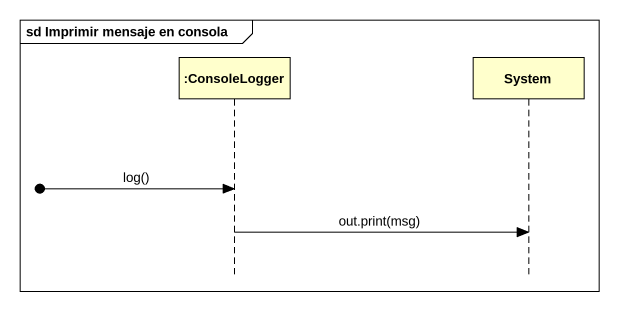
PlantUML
@startuml
mainframe sd Imprimir mensaje en consola
hide footbox
participant ":ConsoleLogger" as ConsoleLogger
participant System

[o-> ConsoleLogger : log()
ConsoleLogger -> System : out.print(msg)
@enduml
